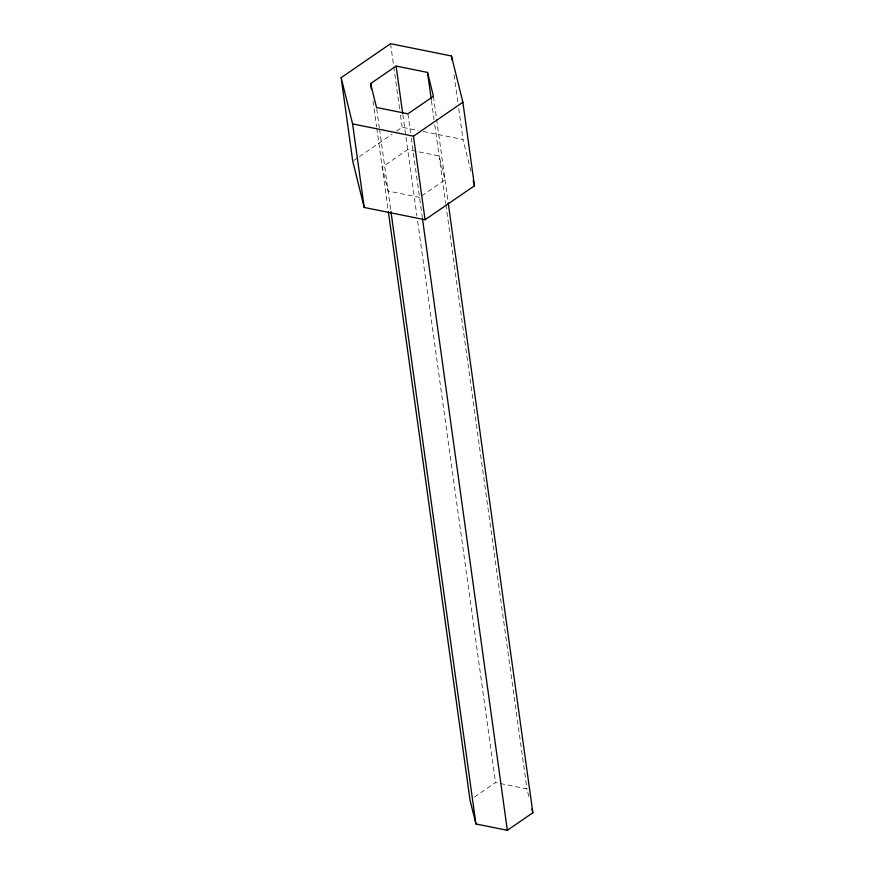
<?xml version="1.0" encoding="UTF-8"?>
<svg xmlns="http://www.w3.org/2000/svg" width="874" height="874" viewBox="0 0 874 874"><rect width="100%" height="100%" fill="white"/><g stroke="black" fill="none" stroke-linecap="round" stroke-linejoin="round"><path stroke-width="0.66" stroke-dasharray="4.37 3.28" d="M353.861 160.434L358.362 157.342M359.476 156.577L392.055 134.192M396.545 131.1L402.16 127.243L418.034 130.445M421.738 195.831L445.019 179.826L439.109 155.965L407.699 149.618L382.189 167.153L388.1 191.024L419.52 197.36M474.462 797.044L495.525 782.558L526.946 788.905L528.803 796.443M423.333 131.515L463.023 139.523L470.878 171.238M454.054 74.847L457.976 103.143M458.719 108.54L463.023 139.523M433.428 96.293L436.421 117.848M436.607 119.192L448.023 201.468M431.45 100.718L434.061 119.574M434.815 124.971L445.685 203.292M445.871 204.647L526.946 788.905M407.929 113.817L410.54 132.684M411.293 138.07L422.328 217.648M402.838 114.581L416.898 215.889M417.641 221.297L495.525 782.558M390.569 43.7L393.562 65.255M393.748 66.61L399.724 109.731M400.478 115.117L402.16 127.243M376.694 108.824L379.316 127.691M379.502 129.035L390.918 211.311M373.034 101.122L376.585 126.73M376.77 128.074L388.198 210.426"/><path stroke-width="1.31" d="M341.144 77.666L390.569 43.7L451.432 55.98L462.881 102.236L474.473 185.78L425.059 219.735L364.196 207.455L352.746 161.209L341.144 77.666L352.604 123.911L364.196 207.455M370.598 83.609L396.108 66.074L427.517 72.422L433.428 96.293L407.929 113.817L376.508 107.48L370.598 83.609L371.352 88.995M352.604 123.911L413.468 136.191L462.881 102.236M388.384 211.781L470.026 800.092L475.926 823.964L507.346 830.3L532.856 812.765L448.209 202.823M473.162 180.492L474.473 185.78M531.916 809.007L532.856 812.765M451.432 55.98L451.989 60.022M427.517 72.422L431.264 99.363M413.468 136.191L425.059 219.735M422.524 219.003L507.346 830.3M396.108 66.074L402.652 113.238M390.918 211.311L475.926 823.964"/></g></svg>
